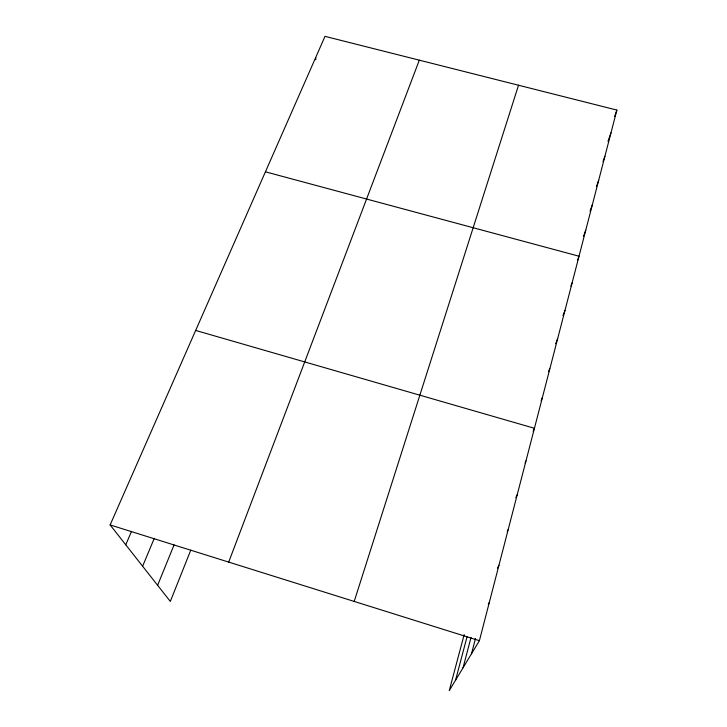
<?xml version="1.0" encoding="UTF-8"?>
<svg xmlns="http://www.w3.org/2000/svg" width="727" height="727" viewBox="0 0 727 727"><rect width="100%" height="100%" fill="white"/><g stroke="black" fill="none" stroke-linecap="round" stroke-linejoin="round"><path stroke-width="1.09" d="M464.19 634.535L449.241 690.65L479.402 640.678L616.878 110.077L325.005 36.35L110.122 524.93L170.318 601.438L190.774 550.13M471.514 653.755L475.503 638.46M463.044 667.786L471.023 637.452M455.556 680.199L467.043 636.816M354.203 601.438L518.524 85.232M614.615 116.493L616.878 110.077M607.981 141.274L610.971 132.887M603.01 161.567L604.909 156.287M596.367 186.666L598.684 180.287M590.015 211.148L592.305 204.932M583.427 236.466L585.744 230.232M577.447 260.384L579.01 256.222L265.428 171.817M228.696 562.098L419.306 60.168M570.904 286.038L572.094 282.93M562.971 315.554L564.979 310.374M555.628 343.744L557.673 338.6M548.494 371.715L549.73 368.653M157.623 585.308L174.044 544.986M541.106 400.65L542.406 397.515M142.619 566.242L154.278 538.307M533.118 431.365L534.436 428.285L195.663 330.431M125.753 544.805L131.523 531.355M525.085 462.945L525.966 460.945M515.852 497.677L517.242 494.633M507.255 531.446L508.237 529.392M497.45 568.196L498.94 565.288M488.28 604.273L489.326 602.356M110.122 524.93L479.402 640.678M315.691 57.533L315.809 59.787"/></g></svg>
